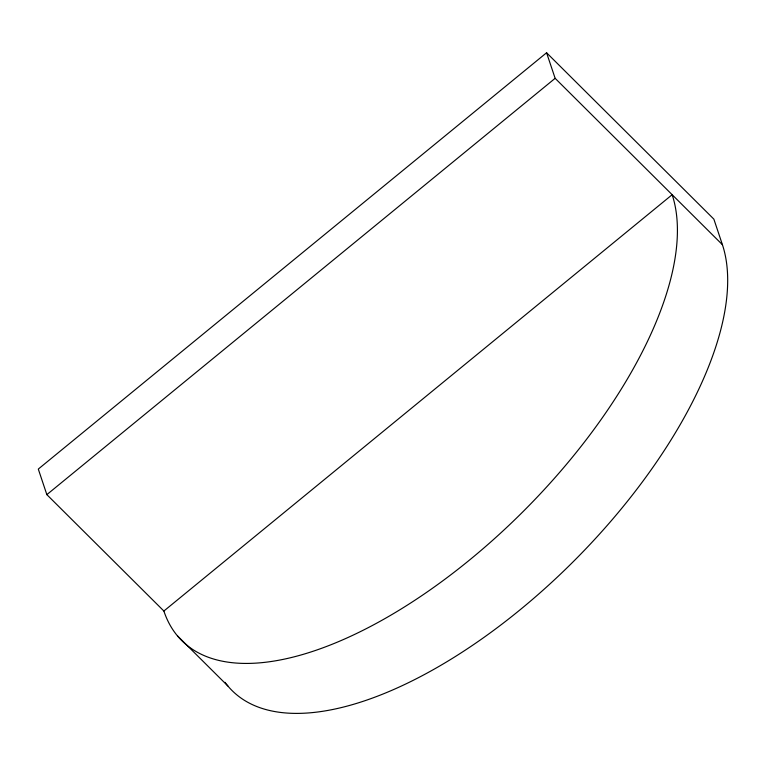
<?xml version="1.0" encoding="UTF-8"?>
<svg xmlns="http://www.w3.org/2000/svg" width="766" height="766" viewBox="0 0 766 766"><rect width="100%" height="100%" fill="white"/><g stroke="black" fill="none" stroke-linecap="round" stroke-linejoin="round"><path stroke-width="1.15" d="M224.993 682.305A335.077 151.199 -45.2 0 0 539.771 593.076A335.077 151.199 -45.2 0 0 722.415 244.699L713.864 219.143L546.579 52.758L38.3 469.07L46.85 494.635L163.876 611.029A335.077 151.199 -45.2 0 0 470.372 559.343A335.077 151.199 -45.2 0 0 672.155 194.717L163.876 611.029M46.85 494.635L555.139 78.323L546.579 52.758M555.139 78.323L722.415 244.699M177.645 636.019L227.904 686.01"/></g></svg>
